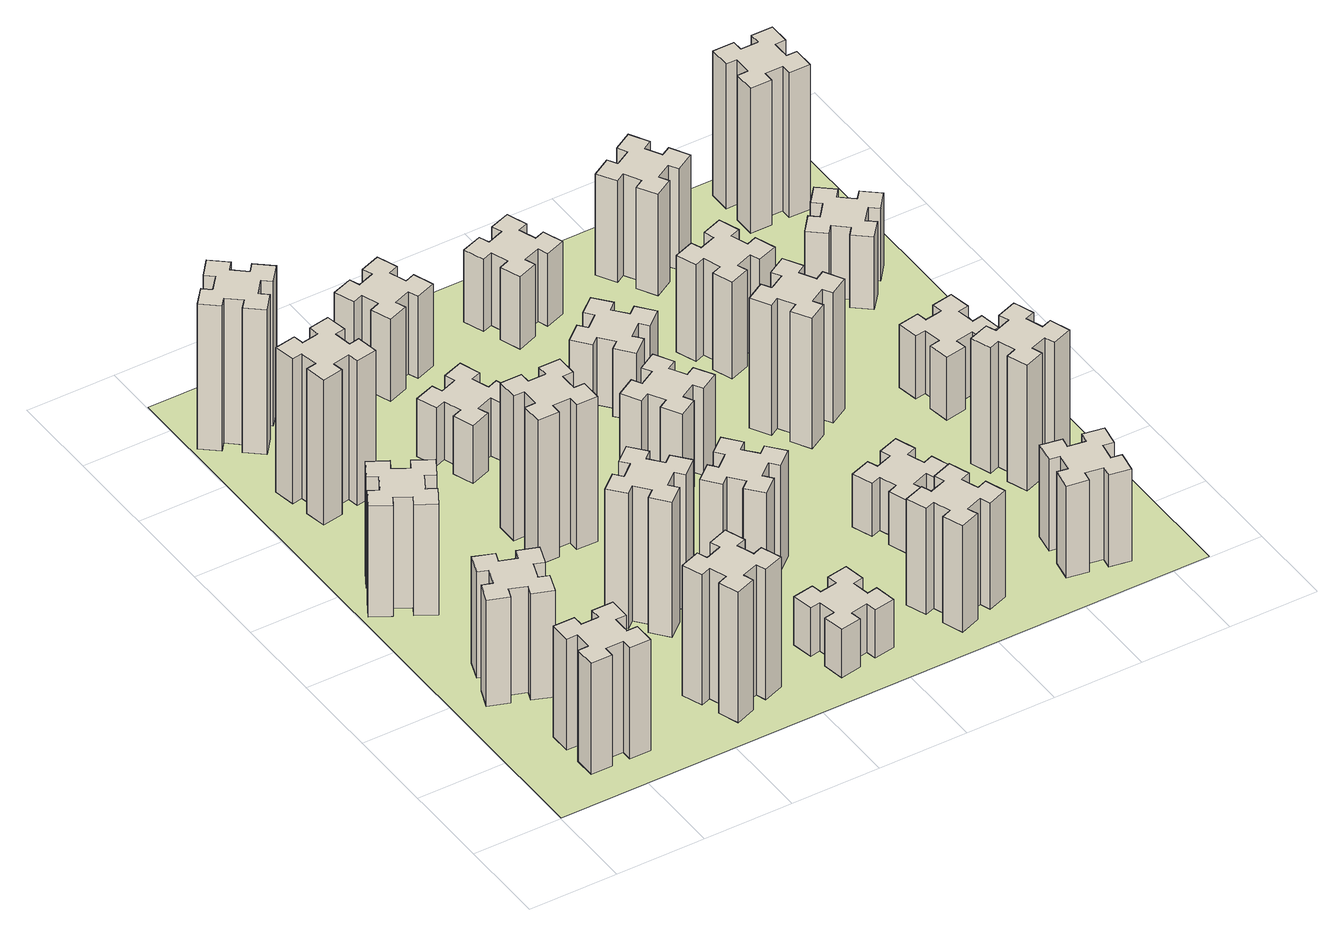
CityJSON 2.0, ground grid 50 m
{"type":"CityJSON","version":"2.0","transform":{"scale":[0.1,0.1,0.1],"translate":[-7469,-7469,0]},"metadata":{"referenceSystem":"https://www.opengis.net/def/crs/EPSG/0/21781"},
"CityObjects":{
"building1":{"type":"Building","attributes":{"class":"1000","function":"1000","usage":"1000","yearOfConstruction":2016,"roofType":"1000","measuredHeight":69,"storeysAboveGround":30,"storeysBelowGround":0},"geometry":[{"type":"Solid","lod":"1","boundaries":[[[[0,1,2,3,4,5,6,7,8,9,10,11,12,13,14,15,16,17,18,19]],[[17,16,20,21]],[[16,15,22,20]],[[15,14,23,22]],[[14,13,24,23]],[[13,12,25,24]],[[12,11,26,25]],[[11,10,27,26]],[[10,9,28,27]],[[9,8,29,28]],[[8,7,30,29]],[[7,6,31,30]],[[6,5,32,31]],[[5,4,33,32]],[[4,3,34,33]],[[3,2,35,34]],[[2,1,36,35]],[[1,0,37,36]],[[0,19,38,37]],[[19,18,39,38]],[[18,17,21,39]],[[24,25,26,27,28,29,30,31,32,33,34,35,36,37,38,39,21,20,22,23]]]]}]},
"building2":{"type":"Building","attributes":{"class":"1000","function":"1000","usage":"1000","yearOfConstruction":2016,"roofType":"1000","measuredHeight":66,"storeysAboveGround":30,"storeysBelowGround":0},"geometry":[{"type":"Solid","lod":"1","boundaries":[[[[40,41,42,43,44,45,46,47,48,49,50,51,52,53,54,55,56,57,58,59]],[[57,56,60,61]],[[56,55,62,60]],[[55,54,63,62]],[[54,53,64,63]],[[53,52,65,64]],[[52,51,66,65]],[[51,50,67,66]],[[50,49,68,67]],[[49,48,69,68]],[[48,47,70,69]],[[47,46,71,70]],[[46,45,72,71]],[[45,44,73,72]],[[44,43,74,73]],[[43,42,75,74]],[[42,41,76,75]],[[41,40,77,76]],[[40,59,78,77]],[[59,58,79,78]],[[58,57,61,79]],[[64,65,66,67,68,69,70,71,72,73,74,75,76,77,78,79,61,60,62,63]]]]}]},
"building3":{"type":"Building","attributes":{"class":"1000","function":"1000","usage":"1000","yearOfConstruction":2016,"roofType":"1000","measuredHeight":69,"storeysAboveGround":30,"storeysBelowGround":0},"geometry":[{"type":"Solid","lod":"1","boundaries":[[[[80,81,82,83,84,85,86,87,88,89,90,91,92,93,94,95,96,97,98,99]],[[97,96,100,101]],[[96,95,102,100]],[[95,94,103,102]],[[94,93,104,103]],[[93,92,105,104]],[[92,91,106,105]],[[91,90,107,106]],[[90,89,108,107]],[[89,88,109,108]],[[88,87,110,109]],[[87,86,111,110]],[[86,85,112,111]],[[85,84,113,112]],[[84,83,114,113]],[[83,82,115,114]],[[82,81,116,115]],[[81,80,117,116]],[[80,99,118,117]],[[99,98,119,118]],[[98,97,101,119]],[[104,105,106,107,108,109,110,111,112,113,114,115,116,117,118,119,101,100,102,103]]]]}]},
"building4":{"type":"Building","attributes":{"class":"1000","function":"1000","usage":"1000","yearOfConstruction":2016,"roofType":"1000","measuredHeight":90,"storeysAboveGround":30,"storeysBelowGround":0},"geometry":[{"type":"Solid","lod":"1","boundaries":[[[[120,121,122,123,124,125,126,127,128,129,130,131,132,133,134,135,136,137,138,139]],[[137,136,140,141]],[[136,135,142,140]],[[135,134,143,142]],[[134,133,144,143]],[[133,132,145,144]],[[132,131,146,145]],[[131,130,147,146]],[[130,129,148,147]],[[129,128,149,148]],[[128,127,150,149]],[[127,126,151,150]],[[126,125,152,151]],[[125,124,153,152]],[[124,123,154,153]],[[123,122,155,154]],[[122,121,156,155]],[[121,120,157,156]],[[120,139,158,157]],[[139,138,159,158]],[[138,137,141,159]],[[144,145,146,147,148,149,150,151,152,153,154,155,156,157,158,159,141,140,142,143]]]]}]},
"building5":{"type":"Building","attributes":{"class":"1000","function":"1000","usage":"1000","yearOfConstruction":2016,"roofType":"1000","measuredHeight":90,"storeysAboveGround":30,"storeysBelowGround":0},"geometry":[{"type":"Solid","lod":"1","boundaries":[[[[160,161,162,163,164,165,166,167,168,169,170,171,172,173,174,175,176,177,178,179]],[[177,176,180,181]],[[176,175,182,180]],[[175,174,183,182]],[[174,173,184,183]],[[173,172,185,184]],[[172,171,186,185]],[[171,170,187,186]],[[170,169,188,187]],[[169,168,189,188]],[[168,167,190,189]],[[167,166,191,190]],[[166,165,192,191]],[[165,164,193,192]],[[164,163,194,193]],[[163,162,195,194]],[[162,161,196,195]],[[161,160,197,196]],[[160,179,198,197]],[[179,178,199,198]],[[178,177,181,199]],[[184,185,186,187,188,189,190,191,192,193,194,195,196,197,198,199,181,180,182,183]]]]}]},
"building6":{"type":"Building","attributes":{"class":"1000","function":"1000","usage":"1000","yearOfConstruction":2016,"roofType":"1000","measuredHeight":81,"storeysAboveGround":30,"storeysBelowGround":0},"geometry":[{"type":"Solid","lod":"1","boundaries":[[[[200,201,202,203,204,205,206,207,208,209,210,211,212,213,214,215,216,217,218,219]],[[217,216,220,221]],[[216,215,222,220]],[[215,214,223,222]],[[214,213,224,223]],[[213,212,225,224]],[[212,211,226,225]],[[211,210,227,226]],[[210,209,228,227]],[[209,208,229,228]],[[208,207,230,229]],[[207,206,231,230]],[[206,205,232,231]],[[205,204,233,232]],[[204,203,234,233]],[[203,202,235,234]],[[202,201,236,235]],[[201,200,237,236]],[[200,219,238,237]],[[219,218,239,238]],[[218,217,221,239]],[[224,225,226,227,228,229,230,231,232,233,234,235,236,237,238,239,221,220,222,223]]]]}]},
"building7":{"type":"Building","attributes":{"class":"1000","function":"1000","usage":"1000","yearOfConstruction":2016,"roofType":"1000","measuredHeight":84,"storeysAboveGround":30,"storeysBelowGround":0},"geometry":[{"type":"Solid","lod":"1","boundaries":[[[[240,241,242,243,244,245,246,247,248,249,250,251,252,253,254,255,256,257,258,259]],[[257,256,260,261]],[[256,255,262,260]],[[255,254,263,262]],[[254,253,264,263]],[[253,252,265,264]],[[252,251,266,265]],[[251,250,267,266]],[[250,249,268,267]],[[249,248,269,268]],[[248,247,270,269]],[[247,246,271,270]],[[246,245,272,271]],[[245,244,273,272]],[[244,243,274,273]],[[243,242,275,274]],[[242,241,276,275]],[[241,240,277,276]],[[240,259,278,277]],[[259,258,279,278]],[[258,257,261,279]],[[264,265,266,267,268,269,270,271,272,273,274,275,276,277,278,279,261,260,262,263]]]]}]},
"building8":{"type":"Building","attributes":{"class":"1000","function":"1000","usage":"1000","yearOfConstruction":2016,"roofType":"1000","measuredHeight":90,"storeysAboveGround":30,"storeysBelowGround":0},"geometry":[{"type":"Solid","lod":"1","boundaries":[[[[280,281,282,283,284,285,286,287,288,289,290,291,292,293,294,295,296,297,298,299]],[[297,296,300,301]],[[296,295,302,300]],[[295,294,303,302]],[[294,293,304,303]],[[293,292,305,304]],[[292,291,306,305]],[[291,290,307,306]],[[290,289,308,307]],[[289,288,309,308]],[[288,287,310,309]],[[287,286,311,310]],[[286,285,312,311]],[[285,284,313,312]],[[284,283,314,313]],[[283,282,315,314]],[[282,281,316,315]],[[281,280,317,316]],[[280,299,318,317]],[[299,298,319,318]],[[298,297,301,319]],[[304,305,306,307,308,309,310,311,312,313,314,315,316,317,318,319,301,300,302,303]]]]}]},
"building9":{"type":"Building","attributes":{"class":"1000","function":"1000","usage":"1000","yearOfConstruction":2016,"roofType":"1000","measuredHeight":36,"storeysAboveGround":30,"storeysBelowGround":0},"geometry":[{"type":"Solid","lod":"1","boundaries":[[[[320,321,322,323,324,325,326,327,328,329,330,331,332,333,334,335,336,337,338,339]],[[337,336,340,341]],[[336,335,342,340]],[[335,334,343,342]],[[334,333,344,343]],[[333,332,345,344]],[[332,331,346,345]],[[331,330,347,346]],[[330,329,348,347]],[[329,328,349,348]],[[328,327,350,349]],[[327,326,351,350]],[[326,325,352,351]],[[325,324,353,352]],[[324,323,354,353]],[[323,322,355,354]],[[322,321,356,355]],[[321,320,357,356]],[[320,339,358,357]],[[339,338,359,358]],[[338,337,341,359]],[[344,345,346,347,348,349,350,351,352,353,354,355,356,357,358,359,341,340,342,343]]]]}]},
"building10":{"type":"Building","attributes":{"class":"1000","function":"1000","usage":"1000","yearOfConstruction":2016,"roofType":"1000","measuredHeight":30,"storeysAboveGround":30,"storeysBelowGround":0},"geometry":[{"type":"Solid","lod":"1","boundaries":[[[[360,361,362,363,364,365,366,367,368,369,370,371,372,373,374,375,376,377,378,379]],[[377,376,380,381]],[[376,375,382,380]],[[375,374,383,382]],[[374,373,384,383]],[[373,372,385,384]],[[372,371,386,385]],[[371,370,387,386]],[[370,369,388,387]],[[369,368,389,388]],[[368,367,390,389]],[[367,366,391,390]],[[366,365,392,391]],[[365,364,393,392]],[[364,363,394,393]],[[363,362,395,394]],[[362,361,396,395]],[[361,360,397,396]],[[360,379,398,397]],[[379,378,399,398]],[[378,377,381,399]],[[384,385,386,387,388,389,390,391,392,393,394,395,396,397,398,399,381,380,382,383]]]]}]},
"building11":{"type":"Building","attributes":{"class":"1000","function":"1000","usage":"1000","yearOfConstruction":2016,"roofType":"1000","measuredHeight":66,"storeysAboveGround":30,"storeysBelowGround":0},"geometry":[{"type":"Solid","lod":"1","boundaries":[[[[400,401,402,403,404,405,406,407,408,409,410,411,412,413,414,415,416,417,418,419]],[[417,416,420,421]],[[416,415,422,420]],[[415,414,423,422]],[[414,413,424,423]],[[413,412,425,424]],[[412,411,426,425]],[[411,410,427,426]],[[410,409,428,427]],[[409,408,429,428]],[[408,407,430,429]],[[407,406,431,430]],[[406,405,432,431]],[[405,404,433,432]],[[404,403,434,433]],[[403,402,435,434]],[[402,401,436,435]],[[401,400,437,436]],[[400,419,438,437]],[[419,418,439,438]],[[418,417,421,439]],[[424,425,426,427,428,429,430,431,432,433,434,435,436,437,438,439,421,420,422,423]]]]}]},
"building12":{"type":"Building","attributes":{"class":"1000","function":"1000","usage":"1000","yearOfConstruction":2016,"roofType":"1000","measuredHeight":51,"storeysAboveGround":30,"storeysBelowGround":0},"geometry":[{"type":"Solid","lod":"1","boundaries":[[[[440,441,442,443,444,445,446,447,448,449,450,451,452,453,454,455,456,457,458,459]],[[457,456,460,461]],[[456,455,462,460]],[[455,454,463,462]],[[454,453,464,463]],[[453,452,465,464]],[[452,451,466,465]],[[451,450,467,466]],[[450,449,468,467]],[[449,448,469,468]],[[448,447,470,469]],[[447,446,471,470]],[[446,445,472,471]],[[445,444,473,472]],[[444,443,474,473]],[[443,442,475,474]],[[442,441,476,475]],[[441,440,477,476]],[[440,459,478,477]],[[459,458,479,478]],[[458,457,461,479]],[[464,465,466,467,468,469,470,471,472,473,474,475,476,477,478,479,461,460,462,463]]]]}]},
"building13":{"type":"Building","attributes":{"class":"1000","function":"1000","usage":"1000","yearOfConstruction":2016,"roofType":"1000","measuredHeight":54,"storeysAboveGround":30,"storeysBelowGround":0},"geometry":[{"type":"Solid","lod":"1","boundaries":[[[[480,481,482,483,484,485,486,487,488,489,490,491,492,493,494,495,496,497,498,499]],[[497,496,500,501]],[[496,495,502,500]],[[495,494,503,502]],[[494,493,504,503]],[[493,492,505,504]],[[492,491,506,505]],[[491,490,507,506]],[[490,489,508,507]],[[489,488,509,508]],[[488,487,510,509]],[[487,486,511,510]],[[486,485,512,511]],[[485,484,513,512]],[[484,483,514,513]],[[483,482,515,514]],[[482,481,516,515]],[[481,480,517,516]],[[480,499,518,517]],[[499,498,519,518]],[[498,497,501,519]],[[504,505,506,507,508,509,510,511,512,513,514,515,516,517,518,519,501,500,502,503]]]]}]},
"building14":{"type":"Building","attributes":{"class":"1000","function":"1000","usage":"1000","yearOfConstruction":2016,"roofType":"1000","measuredHeight":66,"storeysAboveGround":30,"storeysBelowGround":0},"geometry":[{"type":"Solid","lod":"1","boundaries":[[[[520,521,522,523,524,525,526,527,528,529,530,531,532,533,534,535,536,537,538,539]],[[537,536,540,541]],[[536,535,542,540]],[[535,534,543,542]],[[534,533,544,543]],[[533,532,545,544]],[[532,531,546,545]],[[531,530,547,546]],[[530,529,548,547]],[[529,528,549,548]],[[528,527,550,549]],[[527,526,551,550]],[[526,525,552,551]],[[525,524,553,552]],[[524,523,554,553]],[[523,522,555,554]],[[522,521,556,555]],[[521,520,557,556]],[[520,539,558,557]],[[539,538,559,558]],[[538,537,541,559]],[[544,545,546,547,548,549,550,551,552,553,554,555,556,557,558,559,541,540,542,543]]]]}]},
"building15":{"type":"Building","attributes":{"class":"1000","function":"1000","usage":"1000","yearOfConstruction":2016,"roofType":"1000","measuredHeight":42,"storeysAboveGround":30,"storeysBelowGround":0},"geometry":[{"type":"Solid","lod":"1","boundaries":[[[[560,561,562,563,564,565,566,567,568,569,570,571,572,573,574,575,576,577,578,579]],[[577,576,580,581]],[[576,575,582,580]],[[575,574,583,582]],[[574,573,584,583]],[[573,572,585,584]],[[572,571,586,585]],[[571,570,587,586]],[[570,569,588,587]],[[569,568,589,588]],[[568,567,590,589]],[[567,566,591,590]],[[566,565,592,591]],[[565,564,593,592]],[[564,563,594,593]],[[563,562,595,594]],[[562,561,596,595]],[[561,560,597,596]],[[560,579,598,597]],[[579,578,599,598]],[[578,577,581,599]],[[584,585,586,587,588,589,590,591,592,593,594,595,596,597,598,599,581,580,582,583]]]]}]},
"building16":{"type":"Building","attributes":{"class":"1000","function":"1000","usage":"1000","yearOfConstruction":2016,"roofType":"1000","measuredHeight":45,"storeysAboveGround":30,"storeysBelowGround":0},"geometry":[{"type":"Solid","lod":"1","boundaries":[[[[600,601,602,603,604,605,606,607,608,609,610,611,612,613,614,615,616,617,618,619]],[[617,616,620,621]],[[616,615,622,620]],[[615,614,623,622]],[[614,613,624,623]],[[613,612,625,624]],[[612,611,626,625]],[[611,610,627,626]],[[610,609,628,627]],[[609,608,629,628]],[[608,607,630,629]],[[607,606,631,630]],[[606,605,632,631]],[[605,604,633,632]],[[604,603,634,633]],[[603,602,635,634]],[[602,601,636,635]],[[601,600,637,636]],[[600,619,638,637]],[[619,618,639,638]],[[618,617,621,639]],[[624,625,626,627,628,629,630,631,632,633,634,635,636,637,638,639,621,620,622,623]]]]}]},
"building17":{"type":"Building","attributes":{"class":"1000","function":"1000","usage":"1000","yearOfConstruction":2016,"roofType":"1000","measuredHeight":33,"storeysAboveGround":30,"storeysBelowGround":0},"geometry":[{"type":"Solid","lod":"1","boundaries":[[[[640,641,642,643,644,645,646,647,648,649,650,651,652,653,654,655,656,657,658,659]],[[657,656,660,661]],[[656,655,662,660]],[[655,654,663,662]],[[654,653,664,663]],[[653,652,665,664]],[[652,651,666,665]],[[651,650,667,666]],[[650,649,668,667]],[[649,648,669,668]],[[648,647,670,669]],[[647,646,671,670]],[[646,645,672,671]],[[645,644,673,672]],[[644,643,674,673]],[[643,642,675,674]],[[642,641,676,675]],[[641,640,677,676]],[[640,659,678,677]],[[659,658,679,678]],[[658,657,661,679]],[[664,665,666,667,668,669,670,671,672,673,674,675,676,677,678,679,661,660,662,663]]]]}]},
"building18":{"type":"Building","attributes":{"class":"1000","function":"1000","usage":"1000","yearOfConstruction":2016,"roofType":"1000","measuredHeight":81,"storeysAboveGround":30,"storeysBelowGround":0},"geometry":[{"type":"Solid","lod":"1","boundaries":[[[[680,681,682,683,684,685,686,687,688,689,690,691,692,693,694,695,696,697,698,699]],[[697,696,700,701]],[[696,695,702,700]],[[695,694,703,702]],[[694,693,704,703]],[[693,692,705,704]],[[692,691,706,705]],[[691,690,707,706]],[[690,689,708,707]],[[689,688,709,708]],[[688,687,710,709]],[[687,686,711,710]],[[686,685,712,711]],[[685,684,713,712]],[[684,683,714,713]],[[683,682,715,714]],[[682,681,716,715]],[[681,680,717,716]],[[680,699,718,717]],[[699,698,719,718]],[[698,697,701,719]],[[704,705,706,707,708,709,710,711,712,713,714,715,716,717,718,719,701,700,702,703]]]]}]},
"building19":{"type":"Building","attributes":{"class":"1000","function":"1000","usage":"1000","yearOfConstruction":2016,"roofType":"1000","measuredHeight":57,"storeysAboveGround":30,"storeysBelowGround":0},"geometry":[{"type":"Solid","lod":"1","boundaries":[[[[720,721,722,723,724,725,726,727,728,729,730,731,732,733,734,735,736,737,738,739]],[[737,736,740,741]],[[736,735,742,740]],[[735,734,743,742]],[[734,733,744,743]],[[733,732,745,744]],[[732,731,746,745]],[[731,730,747,746]],[[730,729,748,747]],[[729,728,749,748]],[[728,727,750,749]],[[727,726,751,750]],[[726,725,752,751]],[[725,724,753,752]],[[724,723,754,753]],[[723,722,755,754]],[[722,721,756,755]],[[721,720,757,756]],[[720,739,758,757]],[[739,738,759,758]],[[738,737,741,759]],[[744,745,746,747,748,749,750,751,752,753,754,755,756,757,758,759,741,740,742,743]]]]}]},
"building20":{"type":"Building","attributes":{"class":"1000","function":"1000","usage":"1000","yearOfConstruction":2016,"roofType":"1000","measuredHeight":60,"storeysAboveGround":30,"storeysBelowGround":0},"geometry":[{"type":"Solid","lod":"1","boundaries":[[[[760,761,762,763,764,765,766,767,768,769,770,771,772,773,774,775,776,777,778,779]],[[777,776,780,781]],[[776,775,782,780]],[[775,774,783,782]],[[774,773,784,783]],[[773,772,785,784]],[[772,771,786,785]],[[771,770,787,786]],[[770,769,788,787]],[[769,768,789,788]],[[768,767,790,789]],[[767,766,791,790]],[[766,765,792,791]],[[765,764,793,792]],[[764,763,794,793]],[[763,762,795,794]],[[762,761,796,795]],[[761,760,797,796]],[[760,779,798,797]],[[779,778,799,798]],[[778,777,781,799]],[[784,785,786,787,788,789,790,791,792,793,794,795,796,797,798,799,781,780,782,783]]]]}]},
"building21":{"type":"Building","attributes":{"class":"1000","function":"1000","usage":"1000","yearOfConstruction":2016,"roofType":"1000","measuredHeight":63,"storeysAboveGround":30,"storeysBelowGround":0},"geometry":[{"type":"Solid","lod":"1","boundaries":[[[[800,801,802,803,804,805,806,807,808,809,810,811,812,813,814,815,816,817,818,819]],[[817,816,820,821]],[[816,815,822,820]],[[815,814,823,822]],[[814,813,824,823]],[[813,812,825,824]],[[812,811,826,825]],[[811,810,827,826]],[[810,809,828,827]],[[809,808,829,828]],[[808,807,830,829]],[[807,806,831,830]],[[806,805,832,831]],[[805,804,833,832]],[[804,803,834,833]],[[803,802,835,834]],[[802,801,836,835]],[[801,800,837,836]],[[800,819,838,837]],[[819,818,839,838]],[[818,817,821,839]],[[824,825,826,827,828,829,830,831,832,833,834,835,836,837,838,839,821,820,822,823]]]]}]},
"building22":{"type":"Building","attributes":{"class":"1000","function":"1000","usage":"1000","yearOfConstruction":2016,"roofType":"1000","measuredHeight":78,"storeysAboveGround":30,"storeysBelowGround":0},"geometry":[{"type":"Solid","lod":"1","boundaries":[[[[840,841,842,843,844,845,846,847,848,849,850,851,852,853,854,855,856,857,858,859]],[[857,856,860,861]],[[856,855,862,860]],[[855,854,863,862]],[[854,853,864,863]],[[853,852,865,864]],[[852,851,866,865]],[[851,850,867,866]],[[850,849,868,867]],[[849,848,869,868]],[[848,847,870,869]],[[847,846,871,870]],[[846,845,872,871]],[[845,844,873,872]],[[844,843,874,873]],[[843,842,875,874]],[[842,841,876,875]],[[841,840,877,876]],[[840,859,878,877]],[[859,858,879,878]],[[858,857,861,879]],[[864,865,866,867,868,869,870,871,872,873,874,875,876,877,878,879,861,860,862,863]]]]}]},
"building23":{"type":"Building","attributes":{"class":"1000","function":"1000","usage":"1000","yearOfConstruction":2016,"roofType":"1000","measuredHeight":39,"storeysAboveGround":30,"storeysBelowGround":0},"geometry":[{"type":"Solid","lod":"1","boundaries":[[[[880,881,882,883,884,885,886,887,888,889,890,891,892,893,894,895,896,897,898,899]],[[897,896,900,901]],[[896,895,902,900]],[[895,894,903,902]],[[894,893,904,903]],[[893,892,905,904]],[[892,891,906,905]],[[891,890,907,906]],[[890,889,908,907]],[[889,888,909,908]],[[888,887,910,909]],[[887,886,911,910]],[[886,885,912,911]],[[885,884,913,912]],[[884,883,914,913]],[[883,882,915,914]],[[882,881,916,915]],[[881,880,917,916]],[[880,899,918,917]],[[899,898,919,918]],[[898,897,901,919]],[[904,905,906,907,908,909,910,911,912,913,914,915,916,917,918,919,901,900,902,903]]]]}]},
"building24":{"type":"Building","attributes":{"class":"1000","function":"1000","usage":"1000","yearOfConstruction":2016,"roofType":"1000","measuredHeight":45,"storeysAboveGround":30,"storeysBelowGround":0},"geometry":[{"type":"Solid","lod":"1","boundaries":[[[[920,921,922,923,924,925,926,927,928,929,930,931,932,933,934,935,936,937,938,939]],[[937,936,940,941]],[[936,935,942,940]],[[935,934,943,942]],[[934,933,944,943]],[[933,932,945,944]],[[932,931,946,945]],[[931,930,947,946]],[[930,929,948,947]],[[929,928,949,948]],[[928,927,950,949]],[[927,926,951,950]],[[926,925,952,951]],[[925,924,953,952]],[[924,923,954,953]],[[923,922,955,954]],[[922,921,956,955]],[[921,920,957,956]],[[920,939,958,957]],[[939,938,959,958]],[[938,937,941,959]],[[944,945,946,947,948,949,950,951,952,953,954,955,956,957,958,959,941,940,942,943]]]]}]},
"building25":{"type":"Building","attributes":{"class":"1000","function":"1000","usage":"1000","yearOfConstruction":2016,"roofType":"1000","measuredHeight":90,"storeysAboveGround":30,"storeysBelowGround":0},"geometry":[{"type":"Solid","lod":"1","boundaries":[[[[960,961,962,963,964,965,966,967,968,969,970,971,972,973,974,975,976,977,978,979]],[[977,976,980,981]],[[976,975,982,980]],[[975,974,983,982]],[[974,973,984,983]],[[973,972,985,984]],[[972,971,986,985]],[[971,970,987,986]],[[970,969,988,987]],[[969,968,989,988]],[[968,967,990,989]],[[967,966,991,990]],[[966,965,992,991]],[[965,964,993,992]],[[964,963,994,993]],[[963,962,995,994]],[[962,961,996,995]],[[961,960,997,996]],[[960,979,998,997]],[[979,978,999,998]],[[978,977,981,999]],[[984,985,986,987,988,989,990,991,992,993,994,995,996,997,998,999,981,980,982,983]]]]}]},
"landuse1":{"type":"LandUse","attributes":{"name":"plot1","function":"1010"},"geometry":[{"type":"MultiSurface","lod":"1","boundaries":[[[1000,1001,1002,1003]]]}]}
},
"vertices":[
[425,265,0],[525,265,0],[525,205,0],[645,205,0],[645,325,0],[585,325,0],[585,425,0],[645,425,0],[645,545,0],[525,545,0],[525,485,0],[425,485,0],[425,545,0],[305,545,0],[305,425,0],[365,425,0],[365,325,0],[305,325,0],[305,205,0],[425,205,0],[365,325,690],[305,325,690],[365,425,690],[305,425,690],[305,545,690],[425,545,690],[425,485,690],[525,485,690],[525,545,690],[645,545,690],[645,425,690],[585,425,690],[585,325,690],[645,325,690],[645,205,690],[525,205,690],[525,265,690],[425,265,690],[425,205,690],[305,205,690],
[289,1100,0],[255,1006,0],[199,1027,0],[157,914,0],[270,873,0],[291,929,0],[385,895,0],[364,839,0],[477,797,0],[518,910,0],[462,931,0],[496,1025,0],[552,1004,0],[593,1117,0],[480,1158,0],[460,1102,0],[366,1136,0],[387,1192,0],[274,1233,0],[233,1120,0],[366,1136,660],[387,1192,660],[460,1102,660],[480,1158,660],[593,1117,660],[552,1004,660],[496,1025,660],[462,931,660],[518,910,660],[477,797,660],[364,839,660],[385,895,660],[291,929,660],[270,873,660],[157,914,660],[199,1027,660],[255,1006,660],[289,1100,660],[233,1120,660],[274,1233,660],
[374,1926,0],[287,1976,0],[317,2028,0],[213,2088,0],[153,1984,0],[205,1954,0],[155,1867,0],[103,1897,0],[43,1793,0],[147,1733,0],[177,1785,0],[264,1735,0],[234,1683,0],[338,1623,0],[398,1727,0],[346,1757,0],[396,1844,0],[448,1814,0],[508,1918,0],[404,1978,0],[396,1844,690],[448,1814,690],[346,1757,690],[398,1727,690],[338,1623,690],[234,1683,690],[264,1735,690],[177,1785,690],[147,1733,690],[43,1793,690],[103,1897,690],[155,1867,690],[205,1954,690],[153,1984,690],[213,2088,690],[317,2028,690],[287,1976,690],[374,1926,690],[404,1978,690],[508,1918,690],
[405,2812,0],[307,2795,0],[297,2854,0],[178,2833,0],[199,2715,0],[258,2725,0],[276,2627,0],[217,2617,0],[237,2498,0],[356,2519,0],[345,2578,0],[444,2596,0],[454,2537,0],[572,2557,0],[551,2676,0],[492,2665,0],[475,2764,0],[534,2774,0],[513,2892,0],[395,2871,0],[475,2764,900],[534,2774,900],[492,2665,900],[551,2676,900],[572,2557,900],[454,2537,900],[444,2596,900],[345,2578,900],[356,2519,900],[237,2498,900],[217,2617,900],[276,2627,900],[258,2725,900],[199,2715,900],[178,2833,900],[297,2854,900],[307,2795,900],[405,2812,900],[395,2871,900],[513,2892,900],
[384,3387,0],[308,3452,0],[346,3498,0],[254,3575,0],[177,3483,0],[223,3444,0],[159,3368,0],[113,3406,0],[36,3314,0],[128,3237,0],[166,3283,0],[243,3219,0],[204,3173,0],[296,3096,0],[373,3188,0],[327,3226,0],[392,3303,0],[438,3264,0],[515,3356,0],[423,3433,0],[392,3303,900],[438,3264,900],[327,3226,900],[373,3188,900],[296,3096,900],[204,3173,900],[243,3219,900],[166,3283,900],[128,3237,900],[36,3314,900],[113,3406,900],[159,3368,900],[223,3444,900],[177,3483,900],[254,3575,900],[346,3498,900],[308,3452,900],[384,3387,900],[423,3433,900],[515,3356,900],
[1206,255,0],[1300,289,0],[1320,233,0],[1433,274,0],[1392,387,0],[1336,366,0],[1302,460,0],[1358,480,0],[1317,593,0],[1204,552,0],[1225,496,0],[1131,462,0],[1110,518,0],[997,477,0],[1039,364,0],[1095,385,0],[1129,291,0],[1073,270,0],[1114,157,0],[1227,199,0],[1129,291,810],[1073,270,810],[1095,385,810],[1039,364,810],[997,477,810],[1110,518,810],[1131,462,810],[1225,496,810],[1204,552,810],[1317,593,810],[1358,480,810],[1302,460,810],[1336,366,810],[1392,387,810],[1433,274,810],[1320,233,810],[1300,289,810],[1206,255,810],[1227,199,810],[1114,157,810],
[1248,999,0],[1324,1063,0],[1363,1017,0],[1455,1094,0],[1378,1186,0],[1332,1148,0],[1267,1224,0],[1313,1263,0],[1236,1355,0],[1144,1278,0],[1183,1232,0],[1106,1167,0],[1068,1213,0],[976,1136,0],[1053,1044,0],[1099,1083,0],[1163,1006,0],[1117,968,0],[1194,876,0],[1286,953,0],[1163,1006,840],[1117,968,840],[1099,1083,840],[1053,1044,840],[976,1136,840],[1068,1213,840],[1106,1167,840],[1183,1232,840],[1144,1278,840],[1236,1355,840],[1313,1263,840],[1267,1224,840],[1332,1148,840],[1378,1186,840],[1455,1094,840],[1363,1017,840],[1324,1063,840],[1248,999,840],[1286,953,840],[1194,876,840],
[1165,1965,0],[1065,1965,0],[1065,2025,0],[945,2025,0],[945,1905,0],[1005,1905,0],[1005,1805,0],[945,1805,0],[945,1685,0],[1065,1685,0],[1065,1745,0],[1165,1745,0],[1165,1685,0],[1285,1685,0],[1285,1805,0],[1225,1805,0],[1225,1905,0],[1285,1905,0],[1285,2025,0],[1165,2025,0],[1225,1905,900],[1285,1905,900],[1225,1805,900],[1285,1805,900],[1285,1685,900],[1165,1685,900],[1165,1745,900],[1065,1745,900],[1065,1685,900],[945,1685,900],[945,1805,900],[1005,1805,900],[1005,1905,900],[945,1905,900],[945,2025,900],[1065,2025,900],[1065,1965,900],[1165,1965,900],[1165,2025,900],[1285,2025,900],
[1106,2475,0],[1200,2509,0],[1220,2453,0],[1333,2494,0],[1292,2607,0],[1236,2586,0],[1202,2680,0],[1258,2700,0],[1217,2813,0],[1104,2772,0],[1125,2716,0],[1031,2682,0],[1010,2738,0],[897,2697,0],[939,2584,0],[995,2605,0],[1029,2511,0],[973,2490,0],[1014,2377,0],[1127,2419,0],[1029,2511,360],[973,2490,360],[995,2605,360],[939,2584,360],[897,2697,360],[1010,2738,360],[1031,2682,360],[1125,2716,360],[1104,2772,360],[1217,2813,360],[1258,2700,360],[1202,2680,360],[1236,2586,360],[1292,2607,360],[1333,2494,360],[1220,2453,360],[1200,2509,360],[1106,2475,360],[1127,2419,360],[1014,2377,360],
[1825,258,0],[1924,276,0],[1934,217,0],[2052,237,0],[2031,356,0],[1972,345,0],[1955,444,0],[2014,454,0],[1993,572,0],[1875,551,0],[1885,492,0],[1787,475,0],[1777,534,0],[1658,513,0],[1679,395,0],[1738,405,0],[1756,307,0],[1697,297,0],[1717,178,0],[1836,199,0],[1756,307,300],[1697,297,300],[1738,405,300],[1679,395,300],[1658,513,300],[1777,534,300],[1787,475,300],[1885,492,300],[1875,551,300],[1993,572,300],[2014,454,300],[1955,444,300],[1972,345,300],[2031,356,300],[2052,237,300],[1934,217,300],[1924,276,300],[1825,258,300],[1836,199,300],[1717,178,300],
[1788,999,0],[1864,1063,0],[1903,1017,0],[1995,1094,0],[1918,1186,0],[1872,1148,0],[1807,1224,0],[1853,1263,0],[1776,1355,0],[1684,1278,0],[1723,1232,0],[1646,1167,0],[1608,1213,0],[1516,1136,0],[1593,1044,0],[1639,1083,0],[1703,1006,0],[1657,968,0],[1734,876,0],[1826,953,0],[1703,1006,660],[1657,968,660],[1639,1083,660],[1593,1044,660],[1516,1136,660],[1608,1213,660],[1646,1167,660],[1723,1232,660],[1684,1278,660],[1776,1355,660],[1853,1263,660],[1807,1224,660],[1872,1148,660],[1918,1186,660],[1995,1094,660],[1903,1017,660],[1864,1063,660],[1788,999,660],[1826,953,660],[1734,876,660],
[1125,3456,0],[1031,3422,0],[1010,3478,0],[897,3437,0],[939,3324,0],[995,3345,0],[1029,3251,0],[973,3230,0],[1014,3117,0],[1127,3159,0],[1106,3215,0],[1200,3249,0],[1220,3193,0],[1333,3234,0],[1292,3347,0],[1236,3326,0],[1202,3420,0],[1258,3440,0],[1217,3553,0],[1104,3512,0],[1202,3420,510],[1258,3440,510],[1236,3326,510],[1292,3347,510],[1333,3234,510],[1220,3193,510],[1200,3249,510],[1106,3215,510],[1127,3159,510],[1014,3117,510],[973,3230,510],[1029,3251,510],[995,3345,510],[939,3324,510],[897,3437,510],[1010,3478,510],[1031,3422,510],[1125,3456,510],[1104,3512,510],[1217,3553,510],
[1844,2076,0],[1757,2026,0],[1727,2078,0],[1623,2018,0],[1683,1914,0],[1735,1944,0],[1785,1857,0],[1733,1827,0],[1793,1723,0],[1897,1783,0],[1867,1835,0],[1954,1885,0],[1984,1833,0],[2088,1893,0],[2028,1997,0],[1976,1967,0],[1926,2054,0],[1978,2084,0],[1918,2188,0],[1814,2128,0],[1926,2054,540],[1978,2084,540],[1976,1967,540],[2028,1997,540],[2088,1893,540],[1984,1833,540],[1954,1885,540],[1867,1835,540],[1897,1783,540],[1793,1723,540],[1733,1827,540],[1785,1857,540],[1735,1944,540],[1683,1914,540],[1623,2018,540],[1727,2078,540],[1757,2026,540],[1844,2076,540],[1814,2128,540],[1918,2188,540],
[2375,385,0],[2409,291,0],[2353,270,0],[2394,157,0],[2507,199,0],[2486,255,0],[2580,289,0],[2600,233,0],[2713,274,0],[2672,387,0],[2616,366,0],[2582,460,0],[2638,480,0],[2597,593,0],[2484,552,0],[2505,496,0],[2411,462,0],[2390,518,0],[2277,477,0],[2319,364,0],[2411,462,660],[2390,518,660],[2505,496,660],[2484,552,660],[2597,593,660],[2638,480,660],[2582,460,660],[2616,366,660],[2672,387,660],[2713,274,660],[2600,233,660],[2580,289,660],[2486,255,660],[2507,199,660],[2394,157,660],[2353,270,660],[2409,291,660],[2375,385,660],[2319,364,660],[2277,477,660],
[1988,2479,0],[2064,2543,0],[2103,2497,0],[2195,2574,0],[2118,2666,0],[2072,2628,0],[2007,2704,0],[2053,2743,0],[1976,2835,0],[1884,2758,0],[1923,2712,0],[1846,2647,0],[1808,2693,0],[1716,2616,0],[1793,2524,0],[1839,2563,0],[1903,2486,0],[1857,2448,0],[1934,2356,0],[2026,2433,0],[1903,2486,420],[1857,2448,420],[1839,2563,420],[1793,2524,420],[1716,2616,420],[1808,2693,420],[1846,2647,420],[1923,2712,420],[1884,2758,420],[1976,2835,420],[2053,2743,420],[2007,2704,420],[2072,2628,420],[2118,2666,420],[2195,2574,420],[2103,2497,420],[2064,2543,420],[1988,2479,420],[2026,2433,420],[1934,2356,420],
[1865,3456,0],[1771,3422,0],[1750,3478,0],[1637,3437,0],[1679,3324,0],[1735,3345,0],[1769,3251,0],[1713,3230,0],[1754,3117,0],[1867,3159,0],[1846,3215,0],[1940,3249,0],[1960,3193,0],[2073,3234,0],[2032,3347,0],[1976,3326,0],[1942,3420,0],[1998,3440,0],[1957,3553,0],[1844,3512,0],[1942,3420,450],[1998,3440,450],[1976,3326,450],[2032,3347,450],[2073,3234,450],[1960,3193,450],[1940,3249,450],[1846,3215,450],[1867,3159,450],[1754,3117,450],[1713,3230,450],[1769,3251,450],[1735,3345,450],[1679,3324,450],[1637,3437,450],[1750,3478,450],[1771,3422,450],[1865,3456,450],[1844,3512,450],[1957,3553,450],
[2716,1006,0],[2682,1100,0],[2738,1120,0],[2697,1233,0],[2584,1192,0],[2605,1136,0],[2511,1102,0],[2490,1158,0],[2377,1117,0],[2419,1004,0],[2475,1025,0],[2509,931,0],[2453,910,0],[2494,797,0],[2607,839,0],[2586,895,0],[2680,929,0],[2700,873,0],[2813,914,0],[2772,1027,0],[2680,929,330],[2700,873,330],[2586,895,330],[2607,839,330],[2494,797,330],[2453,910,330],[2509,931,330],[2475,1025,330],[2419,1004,330],[2377,1117,330],[2490,1158,330],[2511,1102,330],[2605,1136,330],[2584,1192,330],[2697,1233,330],[2738,1120,330],[2682,1100,330],[2716,1006,330],[2772,1027,330],[2813,914,330],
[2716,1967,0],[2666,2054,0],[2718,2084,0],[2658,2188,0],[2554,2128,0],[2584,2076,0],[2497,2026,0],[2467,2078,0],[2363,2018,0],[2423,1914,0],[2475,1944,0],[2525,1857,0],[2473,1827,0],[2533,1723,0],[2637,1783,0],[2607,1835,0],[2694,1885,0],[2724,1833,0],[2828,1893,0],[2768,1997,0],[2694,1885,810],[2724,1833,810],[2607,1835,810],[2637,1783,810],[2533,1723,810],[2473,1827,810],[2525,1857,810],[2475,1944,810],[2423,1914,810],[2363,2018,810],[2467,2078,810],[2497,2026,810],[2584,2076,810],[2554,2128,810],[2658,2188,810],[2718,2084,810],[2666,2054,810],[2716,1967,810],[2768,1997,810],[2828,1893,810],
[3335,307,0],[3352,405,0],[3411,395,0],[3432,513,0],[3314,534,0],[3304,475,0],[3205,492,0],[3216,551,0],[3097,572,0],[3077,454,0],[3136,444,0],[3118,345,0],[3059,356,0],[3038,237,0],[3157,217,0],[3167,276,0],[3265,258,0],[3255,199,0],[3373,178,0],[3394,297,0],[3265,258,570],[3255,199,570],[3167,276,570],[3157,217,570],[3038,237,570],[3059,356,570],[3118,345,570],[3136,444,570],[3077,454,570],[3097,572,570],[3216,551,570],[3205,492,570],[3304,475,570],[3314,534,570],[3432,513,570],[3411,395,570],[3352,405,570],[3335,307,570],[3394,297,570],[3373,178,570],
[2586,2475,0],[2680,2509,0],[2700,2453,0],[2813,2494,0],[2772,2607,0],[2716,2586,0],[2682,2680,0],[2738,2700,0],[2697,2813,0],[2584,2772,0],[2605,2716,0],[2511,2682,0],[2490,2738,0],[2377,2697,0],[2419,2584,0],[2475,2605,0],[2509,2511,0],[2453,2490,0],[2494,2377,0],[2607,2419,0],[2509,2511,600],[2453,2490,600],[2475,2605,600],[2419,2584,600],[2377,2697,600],[2490,2738,600],[2511,2682,600],[2605,2716,600],[2584,2772,600],[2697,2813,600],[2738,2700,600],[2682,2680,600],[2716,2586,600],[2772,2607,600],[2813,2494,600],[2700,2453,600],[2680,2509,600],[2586,2475,600],[2607,2419,600],[2494,2377,600],
[2716,3347,0],[2666,3434,0],[2718,3464,0],[2658,3568,0],[2554,3508,0],[2584,3456,0],[2497,3406,0],[2467,3458,0],[2363,3398,0],[2423,3294,0],[2475,3324,0],[2525,3237,0],[2473,3207,0],[2533,3103,0],[2637,3163,0],[2607,3215,0],[2694,3265,0],[2724,3213,0],[2828,3273,0],[2768,3377,0],[2694,3265,630],[2724,3213,630],[2607,3215,630],[2637,3163,630],[2533,3103,630],[2473,3207,630],[2525,3237,630],[2475,3324,630],[2423,3294,630],[2363,3398,630],[2467,3458,630],[2497,3406,630],[2584,3456,630],[2554,3508,630],[2658,3568,630],[2718,3464,630],[2666,3434,630],[2716,3347,630],[2768,3377,630],[2828,3273,630],
[3215,1125,0],[3249,1031,0],[3193,1010,0],[3234,897,0],[3347,939,0],[3326,995,0],[3420,1029,0],[3440,973,0],[3553,1014,0],[3512,1127,0],[3456,1106,0],[3422,1200,0],[3478,1220,0],[3437,1333,0],[3324,1292,0],[3345,1236,0],[3251,1202,0],[3230,1258,0],[3117,1217,0],[3159,1104,0],[3251,1202,780],[3230,1258,780],[3345,1236,780],[3324,1292,780],[3437,1333,780],[3478,1220,780],[3422,1200,780],[3456,1106,780],[3512,1127,780],[3553,1014,780],[3440,973,780],[3420,1029,780],[3326,995,780],[3347,939,780],[3234,897,780],[3193,1010,780],[3249,1031,780],[3215,1125,780],[3159,1104,780],[3117,1217,780],
[3365,1872,0],[3267,1855,0],[3257,1914,0],[3138,1893,0],[3159,1775,0],[3218,1785,0],[3236,1687,0],[3177,1677,0],[3197,1558,0],[3316,1579,0],[3305,1638,0],[3404,1656,0],[3414,1597,0],[3532,1617,0],[3511,1736,0],[3452,1725,0],[3435,1824,0],[3494,1834,0],[3473,1952,0],[3355,1931,0],[3435,1824,390],[3494,1834,390],[3452,1725,390],[3511,1736,390],[3532,1617,390],[3414,1597,390],[3404,1656,390],[3305,1638,390],[3316,1579,390],[3197,1558,390],[3177,1677,390],[3236,1687,390],[3218,1785,390],[3159,1775,390],[3138,1893,390],[3257,1914,390],[3267,1855,390],[3365,1872,390],[3355,1931,390],[3473,1952,390],
[3444,2747,0],[3368,2812,0],[3406,2858,0],[3314,2935,0],[3237,2843,0],[3283,2804,0],[3219,2728,0],[3173,2766,0],[3096,2674,0],[3188,2597,0],[3226,2643,0],[3303,2579,0],[3264,2533,0],[3356,2456,0],[3433,2548,0],[3387,2586,0],[3452,2663,0],[3498,2624,0],[3575,2716,0],[3483,2793,0],[3452,2663,450],[3498,2624,450],[3387,2586,450],[3433,2548,450],[3356,2456,450],[3264,2533,450],[3303,2579,450],[3226,2643,450],[3188,2597,450],[3096,2674,450],[3173,2766,450],[3219,2728,450],[3283,2804,450],[3237,2843,450],[3314,2935,450],[3406,2858,450],[3368,2812,450],[3444,2747,450],[3483,2793,450],[3575,2716,450],
[3285,3325,0],[3385,3325,0],[3385,3265,0],[3505,3265,0],[3505,3385,0],[3445,3385,0],[3445,3485,0],[3505,3485,0],[3505,3605,0],[3385,3605,0],[3385,3545,0],[3285,3545,0],[3285,3605,0],[3165,3605,0],[3165,3485,0],[3225,3485,0],[3225,3385,0],[3165,3385,0],[3165,3265,0],[3285,3265,0],[3225,3385,900],[3165,3385,900],[3225,3485,900],[3165,3485,900],[3165,3605,900],[3285,3605,900],[3285,3545,900],[3385,3545,900],[3385,3605,900],[3505,3605,900],[3505,3485,900],[3445,3485,900],[3445,3385,900],[3505,3385,900],[3505,3265,900],[3385,3265,900],[3385,3325,900],[3285,3325,900],[3285,3265,900],[3165,3265,900],
[5,3705,0],[3705,3705,0],[3705,5,0],[5,5,0]
]}
